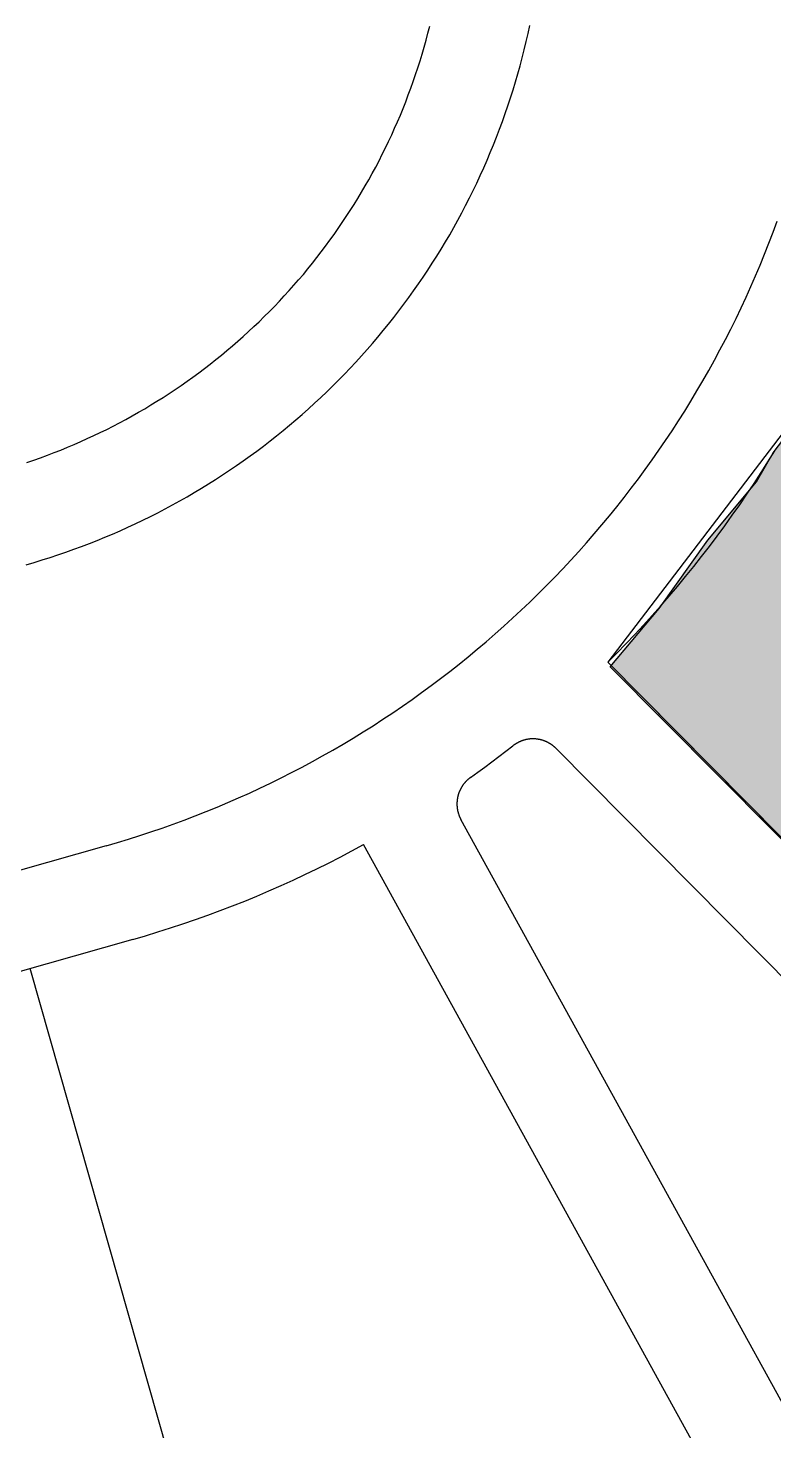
# Model space of a CAD drawing. Header units: metres. Extents: x 680594 to 684853, y 828874 to 830078.
# Drawn here: x 682171.58 to 682194.54, y 829540.97 to 829584.18 of the extents above; entities that cross this region are included whole.
import ezdxf

# ---------------------------------------------------------------- set-up
doc = ezdxf.new("R2010")
doc.units = ezdxf.units.M
doc.layers.add('PLOT_LINES', color=7, linetype='Continuous')
doc.layers.add('SELECTED_PLOTS', color=3, linetype='Continuous')

msp = doc.modelspace()

# ---------------------------------------------------------------- hatches: boundary and pattern name
at = {"layer": 'SELECTED_PLOTS'}
h = msp.add_hatch(color=3, dxfattribs=at)
h.dxf.hatch_style = 1
h.paths.add_polyline_path([(682189.5, 829564.5), (682191, 829566.3), (682192.5, 829568.4), (682194, 829570.2), (682194.509, 829571.091), (682195.2, 829572), (682219.198, 829558.535), (682211.151, 829542.7)])

# ---------------------------------------------------------------- linework, layer by layer
at = {"layer": 'PLOT_LINES'}
for points in [[(682171.519, 829567.649), (682171.766, 829567.721), (682172.011, 829567.795), (682172.256, 829567.873), (682172.5, 829567.953), (682172.743, 829568.036), (682172.985, 829568.122), (682173.226, 829568.21), (682173.466, 829568.302), (682173.704, 829568.396), (682173.942, 829568.493), (682174.179, 829568.593), (682174.414, 829568.696), (682174.648, 829568.801), (682174.881, 829568.909), (682175.113, 829569.02), (682175.343, 829569.134), (682175.572, 829569.25), (682175.799, 829569.369), (682176.026, 829569.49), (682176.25, 829569.614), (682176.474, 829569.741), (682176.695, 829569.871), (682176.916, 829570.002), (682177.134, 829570.137), (682177.352, 829570.274), (682177.567, 829570.413), (682177.781, 829570.556), (682177.993, 829570.7), (682178.204, 829570.847), (682178.412, 829570.997), (682178.619, 829571.148), (682178.825, 829571.303), (682179.028, 829571.459), (682179.23, 829571.618), (682179.429, 829571.78), (682179.627, 829571.943), (682179.823, 829572.109), (682180.017, 829572.278), (682180.209, 829572.448), (682180.399, 829572.621), (682180.587, 829572.796), (682180.773, 829572.973), (682180.956, 829573.152), (682181.138, 829573.334), (682181.318, 829573.517), (682181.495, 829573.703), (682181.67, 829573.891), (682181.843, 829574.08), (682182.014, 829574.272), (682182.183, 829574.466), (682182.349, 829574.661), (682182.513, 829574.859), (682182.674, 829575.058), (682182.834, 829575.26), (682182.991, 829575.463), (682183.145, 829575.668), (682183.297, 829575.875), (682183.447, 829576.083), (682183.595, 829576.294), (682183.739, 829576.506), (682183.882, 829576.719), (682184.022, 829576.935), (682184.159, 829577.152), (682184.294, 829577.37), (682184.426, 829577.59), (682184.556, 829577.812), (682184.683, 829578.035), (682184.807, 829578.259), (682184.929, 829578.485), (682185.048, 829578.713), (682185.165, 829578.942), (682185.278, 829579.172), (682185.39, 829579.403), (682185.498, 829579.636), (682185.604, 829579.87), (682185.707, 829580.105), (682185.807, 829580.342), (682185.904, 829580.579), (682185.999, 829580.818), (682186.091, 829581.057), (682186.18, 829581.298), (682186.266, 829581.54), (682186.35, 829581.783), (682186.43, 829582.027), (682186.508, 829582.271), (682186.583, 829582.517), (682186.655, 829582.763), (682186.724, 829583.011), (682186.79, 829583.259), (682186.854, 829583.508), (682186.914, 829583.757), (682186.971, 829584.007), (682187.026, 829584.258)], [(682171.519, 829567.649), (682171.766, 829567.721), (682172.011, 829567.795), (682172.256, 829567.873), (682172.5, 829567.953), (682172.743, 829568.036), (682172.985, 829568.122), (682173.226, 829568.21), (682173.466, 829568.302), (682173.704, 829568.396), (682173.942, 829568.493), (682174.179, 829568.593), (682174.414, 829568.696), (682174.648, 829568.801), (682174.881, 829568.909), (682175.113, 829569.02), (682175.343, 829569.134), (682175.572, 829569.25), (682175.799, 829569.369), (682176.026, 829569.49), (682176.25, 829569.614), (682176.474, 829569.741), (682176.695, 829569.871), (682176.916, 829570.002), (682177.134, 829570.137), (682177.352, 829570.274), (682177.567, 829570.413), (682177.781, 829570.556), (682177.993, 829570.7), (682178.204, 829570.847), (682178.412, 829570.997), (682178.619, 829571.148), (682178.825, 829571.303), (682179.028, 829571.459), (682179.23, 829571.618), (682179.429, 829571.78), (682179.627, 829571.943), (682179.823, 829572.109), (682180.017, 829572.278), (682180.209, 829572.448), (682180.399, 829572.621), (682180.587, 829572.796), (682180.773, 829572.973), (682180.956, 829573.152), (682181.138, 829573.334), (682181.318, 829573.517), (682181.495, 829573.703), (682181.67, 829573.891), (682181.843, 829574.08), (682182.014, 829574.272), (682182.183, 829574.466), (682182.349, 829574.661), (682182.513, 829574.859), (682182.674, 829575.058), (682182.834, 829575.26), (682182.991, 829575.463), (682183.145, 829575.668), (682183.297, 829575.875), (682183.447, 829576.083), (682183.595, 829576.294), (682183.739, 829576.506), (682183.882, 829576.719), (682184.022, 829576.935), (682184.159, 829577.152), (682184.294, 829577.37), (682184.426, 829577.59), (682184.556, 829577.812), (682184.683, 829578.035), (682184.807, 829578.259), (682184.929, 829578.485), (682185.048, 829578.713), (682185.165, 829578.942), (682185.278, 829579.172), (682185.39, 829579.403), (682185.498, 829579.636), (682185.604, 829579.87), (682185.707, 829580.105), (682185.807, 829580.342), (682185.904, 829580.579), (682185.999, 829580.818), (682186.091, 829581.057), (682186.18, 829581.298), (682186.266, 829581.54), (682186.35, 829581.783), (682186.43, 829582.027), (682186.508, 829582.271), (682186.583, 829582.517), (682186.655, 829582.763), (682186.724, 829583.011), (682186.79, 829583.259), (682186.854, 829583.508), (682186.914, 829583.757), (682186.971, 829584.007), (682187.026, 829584.258)], [(682171.519, 829567.649), (682171.766, 829567.721), (682172.011, 829567.795), (682172.256, 829567.873), (682172.5, 829567.953), (682172.743, 829568.036), (682172.985, 829568.122), (682173.226, 829568.21), (682173.466, 829568.302), (682173.704, 829568.396), (682173.942, 829568.493), (682174.179, 829568.593), (682174.414, 829568.696), (682174.648, 829568.801), (682174.881, 829568.909), (682175.113, 829569.02), (682175.343, 829569.134), (682175.572, 829569.25), (682175.799, 829569.369), (682176.026, 829569.49), (682176.25, 829569.614), (682176.474, 829569.741), (682176.695, 829569.871), (682176.916, 829570.002), (682177.134, 829570.137), (682177.352, 829570.274), (682177.567, 829570.413), (682177.781, 829570.556), (682177.993, 829570.7), (682178.204, 829570.847), (682178.412, 829570.997), (682178.619, 829571.148), (682178.825, 829571.303), (682179.028, 829571.459), (682179.23, 829571.618), (682179.429, 829571.78), (682179.627, 829571.943), (682179.823, 829572.109), (682180.017, 829572.278), (682180.209, 829572.448), (682180.399, 829572.621), (682180.587, 829572.796), (682180.773, 829572.973), (682180.956, 829573.152), (682181.138, 829573.334), (682181.318, 829573.517), (682181.495, 829573.703), (682181.67, 829573.891), (682181.843, 829574.08), (682182.014, 829574.272), (682182.183, 829574.466), (682182.349, 829574.661), (682182.513, 829574.859), (682182.674, 829575.058), (682182.834, 829575.26), (682182.991, 829575.463), (682183.145, 829575.668), (682183.297, 829575.875), (682183.447, 829576.083), (682183.595, 829576.294), (682183.739, 829576.506), (682183.882, 829576.719), (682184.022, 829576.935), (682184.159, 829577.152), (682184.294, 829577.37), (682184.426, 829577.59), (682184.556, 829577.812), (682184.683, 829578.035), (682184.807, 829578.259), (682184.929, 829578.485), (682185.048, 829578.713), (682185.165, 829578.942), (682185.278, 829579.172), (682185.39, 829579.403), (682185.498, 829579.636), (682185.604, 829579.87), (682185.707, 829580.105), (682185.807, 829580.342), (682185.904, 829580.579), (682185.999, 829580.818), (682186.091, 829581.057), (682186.18, 829581.298), (682186.266, 829581.54), (682186.35, 829581.783), (682186.43, 829582.027), (682186.508, 829582.271), (682186.583, 829582.517), (682186.655, 829582.763), (682186.724, 829583.011), (682186.79, 829583.259), (682186.854, 829583.508), (682186.914, 829583.757), (682186.971, 829584.007), (682187.026, 829584.258)], [(682171.519, 829567.649), (682171.766, 829567.721), (682172.011, 829567.795), (682172.256, 829567.873), (682172.5, 829567.953), (682172.743, 829568.036), (682172.985, 829568.122), (682173.226, 829568.21), (682173.466, 829568.302), (682173.704, 829568.396), (682173.942, 829568.493), (682174.179, 829568.593), (682174.414, 829568.696), (682174.648, 829568.801), (682174.881, 829568.909), (682175.113, 829569.02), (682175.343, 829569.134), (682175.572, 829569.25), (682175.799, 829569.369), (682176.026, 829569.49), (682176.25, 829569.614), (682176.474, 829569.741), (682176.695, 829569.871), (682176.916, 829570.002), (682177.134, 829570.137), (682177.352, 829570.274), (682177.567, 829570.413), (682177.781, 829570.556), (682177.993, 829570.7), (682178.204, 829570.847), (682178.412, 829570.997), (682178.619, 829571.148), (682178.825, 829571.303), (682179.028, 829571.459), (682179.23, 829571.618), (682179.429, 829571.78), (682179.627, 829571.943), (682179.823, 829572.109), (682180.017, 829572.278), (682180.209, 829572.448), (682180.399, 829572.621), (682180.587, 829572.796), (682180.773, 829572.973), (682180.956, 829573.152), (682181.138, 829573.334), (682181.318, 829573.517), (682181.495, 829573.703), (682181.67, 829573.891), (682181.843, 829574.08), (682182.014, 829574.272), (682182.183, 829574.466), (682182.349, 829574.661), (682182.513, 829574.859), (682182.674, 829575.058), (682182.834, 829575.26), (682182.991, 829575.463), (682183.145, 829575.668), (682183.297, 829575.875), (682183.447, 829576.083), (682183.595, 829576.294), (682183.739, 829576.506), (682183.882, 829576.719), (682184.022, 829576.935), (682184.159, 829577.152), (682184.294, 829577.37), (682184.426, 829577.59), (682184.556, 829577.812), (682184.683, 829578.035), (682184.807, 829578.259), (682184.929, 829578.485), (682185.048, 829578.713), (682185.165, 829578.942), (682185.278, 829579.172), (682185.39, 829579.403), (682185.498, 829579.636), (682185.604, 829579.87), (682185.707, 829580.105), (682185.807, 829580.342), (682185.904, 829580.579), (682185.999, 829580.818), (682186.091, 829581.057), (682186.18, 829581.298), (682186.266, 829581.54), (682186.35, 829581.783), (682186.43, 829582.027), (682186.508, 829582.271), (682186.583, 829582.517), (682186.655, 829582.763), (682186.724, 829583.011), (682186.79, 829583.259), (682186.854, 829583.508), (682186.914, 829583.757), (682186.971, 829584.007), (682187.026, 829584.258)], [(682171.546, 829570.797), (682171.756, 829570.869), (682171.964, 829570.943), (682172.173, 829571.02), (682172.38, 829571.099), (682172.586, 829571.18), (682172.791, 829571.264), (682172.995, 829571.35), (682173.199, 829571.439), (682173.401, 829571.53), (682173.602, 829571.623), (682173.802, 829571.719), (682174.001, 829571.817), (682174.199, 829571.917), (682174.395, 829572.02), (682174.591, 829572.125), (682174.785, 829572.232), (682174.978, 829572.341), (682175.169, 829572.453), (682175.359, 829572.567), (682175.548, 829572.683), (682175.736, 829572.802), (682175.922, 829572.922), (682176.107, 829573.045), (682176.29, 829573.17), (682176.472, 829573.297), (682176.652, 829573.426), (682176.831, 829573.557), (682177.008, 829573.69), (682177.184, 829573.825), (682177.358, 829573.963), (682177.53, 829574.102), (682177.701, 829574.243), (682177.87, 829574.387), (682178.038, 829574.532), (682178.203, 829574.679), (682178.367, 829574.829), (682178.53, 829574.98), (682178.69, 829575.133), (682178.849, 829575.288), (682179.006, 829575.444), (682179.161, 829575.603), (682179.314, 829575.763), (682179.465, 829575.925), (682179.615, 829576.089), (682179.762, 829576.255), (682179.908, 829576.422), (682180.052, 829576.591), (682180.193, 829576.761), (682180.333, 829576.934), (682180.47, 829577.108), (682180.606, 829577.283), (682180.739, 829577.46), (682180.871, 829577.639), (682181, 829577.819), (682181.127, 829578), (682181.252, 829578.183), (682181.375, 829578.368), (682181.496, 829578.554), (682181.615, 829578.741), (682181.731, 829578.93), (682181.845, 829579.12), (682181.957, 829579.312), (682182.067, 829579.504), (682182.175, 829579.698), (682182.28, 829579.893), (682182.383, 829580.09), (682182.483, 829580.287), (682182.582, 829580.486), (682182.678, 829580.686), (682182.771, 829580.887), (682182.863, 829581.089), (682182.951, 829581.292), (682183.038, 829581.496), (682183.122, 829581.701), (682183.204, 829581.908), (682183.283, 829582.115), (682183.36, 829582.323), (682183.435, 829582.531), (682183.507, 829582.741), (682183.576, 829582.952), (682183.644, 829583.163), (682183.708, 829583.375), (682183.77, 829583.588), (682183.83, 829583.802), (682183.887, 829584.016), (682183.942, 829584.231)], [(682171.546, 829570.797), (682171.756, 829570.869), (682171.964, 829570.943), (682172.173, 829571.02), (682172.38, 829571.099), (682172.586, 829571.18), (682172.791, 829571.264), (682172.995, 829571.35), (682173.199, 829571.439), (682173.401, 829571.53), (682173.602, 829571.623), (682173.802, 829571.719), (682174.001, 829571.817), (682174.199, 829571.917), (682174.395, 829572.02), (682174.591, 829572.125), (682174.785, 829572.232), (682174.978, 829572.341), (682175.169, 829572.453), (682175.359, 829572.567), (682175.548, 829572.683), (682175.736, 829572.802), (682175.922, 829572.922), (682176.107, 829573.045), (682176.29, 829573.17), (682176.472, 829573.297), (682176.652, 829573.426), (682176.831, 829573.557), (682177.008, 829573.69), (682177.184, 829573.825), (682177.358, 829573.963), (682177.53, 829574.102), (682177.701, 829574.243), (682177.87, 829574.387), (682178.038, 829574.532), (682178.203, 829574.679), (682178.367, 829574.829), (682178.53, 829574.98), (682178.69, 829575.133), (682178.849, 829575.288), (682179.006, 829575.444), (682179.161, 829575.603), (682179.314, 829575.763), (682179.465, 829575.925), (682179.615, 829576.089), (682179.762, 829576.255), (682179.908, 829576.422), (682180.052, 829576.591), (682180.193, 829576.761), (682180.333, 829576.934), (682180.47, 829577.108), (682180.606, 829577.283), (682180.739, 829577.46), (682180.871, 829577.639), (682181, 829577.819), (682181.127, 829578), (682181.252, 829578.183), (682181.375, 829578.368), (682181.496, 829578.554), (682181.615, 829578.741), (682181.731, 829578.93), (682181.845, 829579.12), (682181.957, 829579.312), (682182.067, 829579.504), (682182.175, 829579.698), (682182.28, 829579.893), (682182.383, 829580.09), (682182.483, 829580.287), (682182.582, 829580.486), (682182.678, 829580.686), (682182.771, 829580.887), (682182.863, 829581.089), (682182.951, 829581.292), (682183.038, 829581.496), (682183.122, 829581.701), (682183.204, 829581.908), (682183.283, 829582.115), (682183.36, 829582.323), (682183.435, 829582.531), (682183.507, 829582.741), (682183.576, 829582.952), (682183.644, 829583.163), (682183.708, 829583.375), (682183.77, 829583.588), (682183.83, 829583.802), (682183.887, 829584.016), (682183.942, 829584.231)], [(682171.546, 829570.797), (682171.756, 829570.869), (682171.964, 829570.943), (682172.173, 829571.02), (682172.38, 829571.099), (682172.586, 829571.18), (682172.791, 829571.264), (682172.995, 829571.35), (682173.199, 829571.439), (682173.401, 829571.53), (682173.602, 829571.623), (682173.802, 829571.719), (682174.001, 829571.817), (682174.199, 829571.917), (682174.395, 829572.02), (682174.591, 829572.125), (682174.785, 829572.232), (682174.978, 829572.341), (682175.169, 829572.453), (682175.359, 829572.567), (682175.548, 829572.683), (682175.736, 829572.802), (682175.922, 829572.922), (682176.107, 829573.045), (682176.29, 829573.17), (682176.472, 829573.297), (682176.652, 829573.426), (682176.831, 829573.557), (682177.008, 829573.69), (682177.184, 829573.825), (682177.358, 829573.963), (682177.53, 829574.102), (682177.701, 829574.243), (682177.87, 829574.387), (682178.038, 829574.532), (682178.203, 829574.679), (682178.367, 829574.829), (682178.53, 829574.98), (682178.69, 829575.133), (682178.849, 829575.288), (682179.006, 829575.444), (682179.161, 829575.603), (682179.314, 829575.763), (682179.465, 829575.925), (682179.615, 829576.089), (682179.762, 829576.255), (682179.908, 829576.422), (682180.052, 829576.591), (682180.193, 829576.761), (682180.333, 829576.934), (682180.47, 829577.108), (682180.606, 829577.283), (682180.739, 829577.46), (682180.871, 829577.639), (682181, 829577.819), (682181.127, 829578), (682181.252, 829578.183), (682181.375, 829578.368), (682181.496, 829578.554), (682181.615, 829578.741), (682181.731, 829578.93), (682181.845, 829579.12), (682181.957, 829579.312), (682182.067, 829579.504), (682182.175, 829579.698), (682182.28, 829579.893), (682182.383, 829580.09), (682182.483, 829580.287), (682182.582, 829580.486), (682182.678, 829580.686), (682182.771, 829580.887), (682182.863, 829581.089), (682182.951, 829581.292), (682183.038, 829581.496), (682183.122, 829581.701), (682183.204, 829581.908), (682183.283, 829582.115), (682183.36, 829582.323), (682183.435, 829582.531), (682183.507, 829582.741), (682183.576, 829582.952), (682183.644, 829583.163), (682183.708, 829583.375), (682183.77, 829583.588), (682183.83, 829583.802), (682183.887, 829584.016), (682183.942, 829584.231)], [(682171.546, 829570.797), (682171.756, 829570.869), (682171.964, 829570.943), (682172.173, 829571.02), (682172.38, 829571.099), (682172.586, 829571.18), (682172.791, 829571.264), (682172.995, 829571.35), (682173.199, 829571.439), (682173.401, 829571.53), (682173.602, 829571.623), (682173.802, 829571.719), (682174.001, 829571.817), (682174.199, 829571.917), (682174.395, 829572.02), (682174.591, 829572.125), (682174.785, 829572.232), (682174.978, 829572.341), (682175.169, 829572.453), (682175.359, 829572.567), (682175.548, 829572.683), (682175.736, 829572.802), (682175.922, 829572.922), (682176.107, 829573.045), (682176.29, 829573.17), (682176.472, 829573.297), (682176.652, 829573.426), (682176.831, 829573.557), (682177.008, 829573.69), (682177.184, 829573.825), (682177.358, 829573.963), (682177.53, 829574.102), (682177.701, 829574.243), (682177.87, 829574.387), (682178.038, 829574.532), (682178.203, 829574.679), (682178.367, 829574.829), (682178.53, 829574.98), (682178.69, 829575.133), (682178.849, 829575.288), (682179.006, 829575.444), (682179.161, 829575.603), (682179.314, 829575.763), (682179.465, 829575.925), (682179.615, 829576.089), (682179.762, 829576.255), (682179.908, 829576.422), (682180.052, 829576.591), (682180.193, 829576.761), (682180.333, 829576.934), (682180.47, 829577.108), (682180.606, 829577.283), (682180.739, 829577.46), (682180.871, 829577.639), (682181, 829577.819), (682181.127, 829578), (682181.252, 829578.183), (682181.375, 829578.368), (682181.496, 829578.554), (682181.615, 829578.741), (682181.731, 829578.93), (682181.845, 829579.12), (682181.957, 829579.312), (682182.067, 829579.504), (682182.175, 829579.698), (682182.28, 829579.893), (682182.383, 829580.09), (682182.483, 829580.287), (682182.582, 829580.486), (682182.678, 829580.686), (682182.771, 829580.887), (682182.863, 829581.089), (682182.951, 829581.292), (682183.038, 829581.496), (682183.122, 829581.701), (682183.204, 829581.908), (682183.283, 829582.115), (682183.36, 829582.323), (682183.435, 829582.531), (682183.507, 829582.741), (682183.576, 829582.952), (682183.644, 829583.163), (682183.708, 829583.375), (682183.77, 829583.588), (682183.83, 829583.802), (682183.887, 829584.016), (682183.942, 829584.231)], [(682173.98, 829558.992), (682174.328, 829559.093), (682174.674, 829559.198), (682175.019, 829559.307), (682175.363, 829559.42), (682175.705, 829559.537), (682176.046, 829559.658), (682176.385, 829559.783), (682176.723, 829559.912), (682177.06, 829560.045), (682177.395, 829560.182), (682177.728, 829560.323), (682178.06, 829560.467), (682178.39, 829560.616), (682178.718, 829560.768), (682179.044, 829560.924), (682179.369, 829561.084), (682179.691, 829561.248), (682180.012, 829561.416), (682180.331, 829561.587), (682180.647, 829561.762), (682180.962, 829561.94), (682181.275, 829562.123), (682181.585, 829562.308), (682181.893, 829562.498), (682182.199, 829562.691), (682182.503, 829562.888), (682182.804, 829563.088), (682183.103, 829563.291), (682183.4, 829563.499), (682183.694, 829563.709), (682183.986, 829563.923), (682184.275, 829564.141), (682184.561, 829564.361), (682184.845, 829564.585), (682185.127, 829564.813), (682185.406, 829565.044), (682185.682, 829565.277), (682185.955, 829565.515), (682186.225, 829565.755), (682186.493, 829565.998), (682186.758, 829566.245), (682187.02, 829566.494), (682187.279, 829566.747), (682187.535, 829567.003), (682187.788, 829567.261), (682188.038, 829567.523), (682188.284, 829567.787), (682188.528, 829568.055), (682188.769, 829568.325), (682189.006, 829568.598), (682189.241, 829568.873), (682189.472, 829569.152), (682189.7, 829569.433), (682189.924, 829569.716), (682190.145, 829570.003), (682190.363, 829570.292), (682190.577, 829570.583), (682190.788, 829570.877), (682190.996, 829571.173), (682191.2, 829571.472), (682191.401, 829571.773), (682191.598, 829572.076), (682191.791, 829572.382), (682191.981, 829572.69), (682192.168, 829573), (682192.35, 829573.312), (682192.529, 829573.627), (682192.705, 829573.943), (682192.876, 829574.262), (682193.044, 829574.582), (682193.208, 829574.905), (682193.369, 829575.229), (682193.525, 829575.555), (682193.678, 829575.883), (682193.827, 829576.213), (682193.972, 829576.544), (682194.113, 829576.877), (682194.251, 829577.212), (682194.384, 829577.548), (682194.514, 829577.886), (682194.639, 829578.225)], [(682173.98, 829558.992), (682174.328, 829559.093), (682174.674, 829559.198), (682175.019, 829559.307), (682175.363, 829559.42), (682175.705, 829559.537), (682176.046, 829559.658), (682176.385, 829559.783), (682176.723, 829559.912), (682177.06, 829560.045), (682177.395, 829560.182), (682177.728, 829560.323), (682178.06, 829560.467), (682178.39, 829560.616), (682178.718, 829560.768), (682179.044, 829560.924), (682179.369, 829561.084), (682179.691, 829561.248), (682180.012, 829561.416), (682180.331, 829561.587), (682180.647, 829561.762), (682180.962, 829561.94), (682181.275, 829562.123), (682181.585, 829562.308), (682181.893, 829562.498), (682182.199, 829562.691), (682182.503, 829562.888), (682182.804, 829563.088), (682183.103, 829563.291), (682183.4, 829563.499), (682183.694, 829563.709), (682183.986, 829563.923), (682184.275, 829564.141), (682184.561, 829564.361), (682184.845, 829564.585), (682185.127, 829564.813), (682185.406, 829565.044), (682185.682, 829565.277), (682185.955, 829565.515), (682186.225, 829565.755), (682186.493, 829565.998), (682186.758, 829566.245), (682187.02, 829566.494), (682187.279, 829566.747), (682187.535, 829567.003), (682187.788, 829567.261), (682188.038, 829567.523), (682188.284, 829567.787), (682188.528, 829568.055), (682188.769, 829568.325), (682189.006, 829568.598), (682189.241, 829568.873), (682189.472, 829569.152), (682189.7, 829569.433), (682189.924, 829569.716), (682190.145, 829570.003), (682190.363, 829570.292), (682190.577, 829570.583), (682190.788, 829570.877), (682190.996, 829571.173), (682191.2, 829571.472), (682191.401, 829571.773), (682191.598, 829572.076), (682191.791, 829572.382), (682191.981, 829572.69), (682192.168, 829573), (682192.35, 829573.312), (682192.529, 829573.627), (682192.705, 829573.943), (682192.876, 829574.262), (682193.044, 829574.582), (682193.208, 829574.905), (682193.369, 829575.229), (682193.525, 829575.555), (682193.678, 829575.883), (682193.827, 829576.213), (682193.972, 829576.544), (682194.113, 829576.877), (682194.251, 829577.212), (682194.384, 829577.548), (682194.514, 829577.886), (682194.639, 829578.225)], [(682173.98, 829558.992), (682174.328, 829559.093), (682174.674, 829559.198), (682175.019, 829559.307), (682175.363, 829559.42), (682175.705, 829559.537), (682176.046, 829559.658), (682176.385, 829559.783), (682176.723, 829559.912), (682177.06, 829560.045), (682177.395, 829560.182), (682177.728, 829560.323), (682178.06, 829560.467), (682178.39, 829560.616), (682178.718, 829560.768), (682179.044, 829560.924), (682179.369, 829561.084), (682179.691, 829561.248), (682180.012, 829561.416), (682180.331, 829561.587), (682180.647, 829561.762), (682180.962, 829561.94), (682181.275, 829562.123), (682181.585, 829562.308), (682181.893, 829562.498), (682182.199, 829562.691), (682182.503, 829562.888), (682182.804, 829563.088), (682183.103, 829563.291), (682183.4, 829563.499), (682183.694, 829563.709), (682183.986, 829563.923), (682184.275, 829564.141), (682184.561, 829564.361), (682184.845, 829564.585), (682185.127, 829564.813), (682185.406, 829565.044), (682185.682, 829565.277), (682185.955, 829565.515), (682186.225, 829565.755), (682186.493, 829565.998), (682186.758, 829566.245), (682187.02, 829566.494), (682187.279, 829566.747), (682187.535, 829567.003), (682187.788, 829567.261), (682188.038, 829567.523), (682188.284, 829567.787), (682188.528, 829568.055), (682188.769, 829568.325), (682189.006, 829568.598), (682189.241, 829568.873), (682189.472, 829569.152), (682189.7, 829569.433), (682189.924, 829569.716), (682190.145, 829570.003), (682190.363, 829570.292), (682190.577, 829570.583), (682190.788, 829570.877), (682190.996, 829571.173), (682191.2, 829571.472), (682191.401, 829571.773), (682191.598, 829572.076), (682191.791, 829572.382), (682191.981, 829572.69), (682192.168, 829573), (682192.35, 829573.312), (682192.529, 829573.627), (682192.705, 829573.943), (682192.876, 829574.262), (682193.044, 829574.582), (682193.208, 829574.905), (682193.369, 829575.229), (682193.525, 829575.555), (682193.678, 829575.883), (682193.827, 829576.213), (682193.972, 829576.544), (682194.113, 829576.877), (682194.251, 829577.212), (682194.384, 829577.548), (682194.514, 829577.886), (682194.639, 829578.225)], [(682173.98, 829558.992), (682174.328, 829559.093), (682174.674, 829559.198), (682175.019, 829559.307), (682175.363, 829559.42), (682175.705, 829559.537), (682176.046, 829559.658), (682176.385, 829559.783), (682176.723, 829559.912), (682177.06, 829560.045), (682177.395, 829560.182), (682177.728, 829560.323), (682178.06, 829560.467), (682178.39, 829560.616), (682178.718, 829560.768), (682179.044, 829560.924), (682179.369, 829561.084), (682179.691, 829561.248), (682180.012, 829561.416), (682180.331, 829561.587), (682180.647, 829561.762), (682180.962, 829561.94), (682181.275, 829562.123), (682181.585, 829562.308), (682181.893, 829562.498), (682182.199, 829562.691), (682182.503, 829562.888), (682182.804, 829563.088), (682183.103, 829563.291), (682183.4, 829563.499), (682183.694, 829563.709), (682183.986, 829563.923), (682184.275, 829564.141), (682184.561, 829564.361), (682184.845, 829564.585), (682185.127, 829564.813), (682185.406, 829565.044), (682185.682, 829565.277), (682185.955, 829565.515), (682186.225, 829565.755), (682186.493, 829565.998), (682186.758, 829566.245), (682187.02, 829566.494), (682187.279, 829566.747), (682187.535, 829567.003), (682187.788, 829567.261), (682188.038, 829567.523), (682188.284, 829567.787), (682188.528, 829568.055), (682188.769, 829568.325), (682189.006, 829568.598), (682189.241, 829568.873), (682189.472, 829569.152), (682189.7, 829569.433), (682189.924, 829569.716), (682190.145, 829570.003), (682190.363, 829570.292), (682190.577, 829570.583), (682190.788, 829570.877), (682190.996, 829571.173), (682191.2, 829571.472), (682191.401, 829571.773), (682191.598, 829572.076), (682191.791, 829572.382), (682191.981, 829572.69), (682192.168, 829573), (682192.35, 829573.312), (682192.529, 829573.627), (682192.705, 829573.943), (682192.876, 829574.262), (682193.044, 829574.582), (682193.208, 829574.905), (682193.369, 829575.229), (682193.525, 829575.555), (682193.678, 829575.883), (682193.827, 829576.213), (682193.972, 829576.544), (682194.113, 829576.877), (682194.251, 829577.212), (682194.384, 829577.548), (682194.514, 829577.886), (682194.639, 829578.225)], [(682222.118, 829556.878), (682195.116, 829572.107), (682189.421, 829564.647), (682211.23, 829542.616), (682222.118, 829556.878)], [(682189.421, 829564.647), (682189.701, 829564.927), (682189.978, 829565.21), (682190.251, 829565.497), (682190.521, 829565.787), (682190.787, 829566.08), (682191.05, 829566.376), (682191.309, 829566.675), (682191.565, 829566.977), (682191.818, 829567.281), (682192.067, 829567.589), (682192.312, 829567.9), (682192.554, 829568.214), (682192.792, 829568.53), (682193.026, 829568.849), (682193.256, 829569.171), (682193.483, 829569.495), (682193.706, 829569.823), (682193.925, 829570.152), (682194.141, 829570.484), (682194.352, 829570.819), (682194.56, 829571.156)], [(682189.421, 829564.647), (682189.701, 829564.927), (682189.978, 829565.21), (682190.251, 829565.497), (682190.521, 829565.787), (682190.787, 829566.08), (682191.05, 829566.376), (682191.309, 829566.675), (682191.565, 829566.977), (682191.818, 829567.281), (682192.067, 829567.589), (682192.312, 829567.9), (682192.554, 829568.214), (682192.792, 829568.53), (682193.026, 829568.849), (682193.256, 829569.171), (682193.483, 829569.495), (682193.706, 829569.823), (682193.925, 829570.152), (682194.141, 829570.484), (682194.352, 829570.819), (682194.56, 829571.156)], [(682189.421, 829564.647), (682189.701, 829564.927), (682189.978, 829565.21), (682190.251, 829565.497), (682190.521, 829565.787), (682190.787, 829566.08), (682191.05, 829566.376), (682191.309, 829566.675), (682191.565, 829566.977), (682191.818, 829567.281), (682192.067, 829567.589), (682192.312, 829567.9), (682192.554, 829568.214), (682192.792, 829568.53), (682193.026, 829568.849), (682193.256, 829569.171), (682193.483, 829569.495), (682193.706, 829569.823), (682193.925, 829570.152), (682194.141, 829570.484), (682194.352, 829570.819), (682194.56, 829571.156)], [(682189.421, 829564.647), (682189.701, 829564.927), (682189.978, 829565.21), (682190.251, 829565.497), (682190.521, 829565.787), (682190.787, 829566.08), (682191.05, 829566.376), (682191.309, 829566.675), (682191.565, 829566.977), (682191.818, 829567.281), (682192.067, 829567.589), (682192.312, 829567.9), (682192.554, 829568.214), (682192.792, 829568.53), (682193.026, 829568.849), (682193.256, 829569.171), (682193.483, 829569.495), (682193.706, 829569.823), (682193.925, 829570.152), (682194.141, 829570.484), (682194.352, 829570.819), (682194.56, 829571.156)], [(682233.039, 829520.584), (682189.421, 829564.647)], [(682233.039, 829520.584), (682189.421, 829564.647)], [(682233.039, 829520.584), (682189.421, 829564.647)], [(682233.039, 829520.584), (682189.421, 829564.647)], [(682185.2, 829561.098), (682185.421, 829561.256), (682185.64, 829561.415), (682185.858, 829561.577), (682186.074, 829561.74), (682186.289, 829561.905), (682186.503, 829562.072)], [(682185.2, 829561.098), (682185.421, 829561.256), (682185.64, 829561.415), (682185.858, 829561.577), (682186.074, 829561.74), (682186.289, 829561.905), (682186.503, 829562.072)], [(682185.2, 829561.098), (682185.421, 829561.256), (682185.64, 829561.415), (682185.858, 829561.577), (682186.074, 829561.74), (682186.289, 829561.905), (682186.503, 829562.072)], [(682185.2, 829561.098), (682185.421, 829561.256), (682185.64, 829561.415), (682185.858, 829561.577), (682186.074, 829561.74), (682186.289, 829561.905), (682186.503, 829562.072)], [(682187.832, 829561.989), (682187.823, 829561.997), (682187.815, 829562.005), (682187.807, 829562.013), (682187.798, 829562.021), (682187.789, 829562.029), (682187.781, 829562.037), (682187.772, 829562.044), (682187.763, 829562.052), (682187.754, 829562.059), (682187.745, 829562.066), (682187.736, 829562.074), (682187.727, 829562.081), (682187.717, 829562.088), (682187.708, 829562.095), (682187.698, 829562.101), (682187.689, 829562.108), (682187.679, 829562.115), (682187.67, 829562.121), (682187.66, 829562.127), (682187.65, 829562.134), (682187.64, 829562.14), (682187.63, 829562.146), (682187.62, 829562.152), (682187.61, 829562.157), (682187.6, 829562.163), (682187.589, 829562.169), (682187.579, 829562.174), (682187.569, 829562.179), (682187.558, 829562.184), (682187.548, 829562.189), (682187.537, 829562.194), (682187.527, 829562.199), (682187.516, 829562.204), (682187.505, 829562.208), (682187.494, 829562.213), (682187.484, 829562.217), (682187.473, 829562.221), (682187.462, 829562.225), (682187.451, 829562.229), (682187.44, 829562.233), (682187.429, 829562.237), (682187.418, 829562.24), (682187.406, 829562.243), (682187.395, 829562.247), (682187.384, 829562.25), (682187.373, 829562.253), (682187.361, 829562.256), (682187.35, 829562.258), (682187.339, 829562.261), (682187.327, 829562.264), (682187.316, 829562.266), (682187.305, 829562.268), (682187.293, 829562.27), (682187.282, 829562.272), (682187.27, 829562.274), (682187.259, 829562.276), (682187.247, 829562.277), (682187.235, 829562.279), (682187.224, 829562.28), (682187.212, 829562.281), (682187.201, 829562.282), (682187.189, 829562.283), (682187.177, 829562.283), (682187.166, 829562.284), (682187.154, 829562.285), (682187.142, 829562.285), (682187.131, 829562.285), (682187.119, 829562.285), (682187.108, 829562.285), (682187.096, 829562.285), (682187.084, 829562.284), (682187.073, 829562.284), (682187.061, 829562.283), (682187.049, 829562.283), (682187.038, 829562.282), (682187.026, 829562.281), (682187.015, 829562.279), (682187.003, 829562.278), (682186.991, 829562.277), (682186.98, 829562.275), (682186.968, 829562.273), (682186.957, 829562.272), (682186.945, 829562.27), (682186.934, 829562.267), (682186.922, 829562.265), (682186.911, 829562.263), (682186.9, 829562.26), (682186.888, 829562.258), (682186.877, 829562.255), (682186.866, 829562.252), (682186.854, 829562.249), (682186.843, 829562.246), (682186.832, 829562.242), (682186.821, 829562.239), (682186.81, 829562.235), (682186.799, 829562.232), (682186.788, 829562.228), (682186.777, 829562.224), (682186.766, 829562.22), (682186.755, 829562.216), (682186.744, 829562.211), (682186.733, 829562.207), (682186.723, 829562.202), (682186.712, 829562.198), (682186.702, 829562.193), (682186.691, 829562.188), (682186.68, 829562.183), (682186.67, 829562.178), (682186.66, 829562.172), (682186.649, 829562.167), (682186.639, 829562.161), (682186.629, 829562.156), (682186.619, 829562.15), (682186.609, 829562.144), (682186.599, 829562.138), (682186.589, 829562.132), (682186.579, 829562.126), (682186.569, 829562.119), (682186.56, 829562.113), (682186.55, 829562.106), (682186.541, 829562.099), (682186.531, 829562.093), (682186.522, 829562.086), (682186.512, 829562.079), (682186.503, 829562.072)], [(682187.832, 829561.989), (682187.823, 829561.997), (682187.815, 829562.005), (682187.807, 829562.013), (682187.798, 829562.021), (682187.789, 829562.029), (682187.781, 829562.037), (682187.772, 829562.044), (682187.763, 829562.052), (682187.754, 829562.059), (682187.745, 829562.066), (682187.736, 829562.074), (682187.727, 829562.081), (682187.717, 829562.088), (682187.708, 829562.095), (682187.698, 829562.101), (682187.689, 829562.108), (682187.679, 829562.115), (682187.67, 829562.121), (682187.66, 829562.127), (682187.65, 829562.134), (682187.64, 829562.14), (682187.63, 829562.146), (682187.62, 829562.152), (682187.61, 829562.157), (682187.6, 829562.163), (682187.589, 829562.169), (682187.579, 829562.174), (682187.569, 829562.179), (682187.558, 829562.184), (682187.548, 829562.189), (682187.537, 829562.194), (682187.527, 829562.199), (682187.516, 829562.204), (682187.505, 829562.208), (682187.494, 829562.213), (682187.484, 829562.217), (682187.473, 829562.221), (682187.462, 829562.225), (682187.451, 829562.229), (682187.44, 829562.233), (682187.429, 829562.237), (682187.418, 829562.24), (682187.406, 829562.243), (682187.395, 829562.247), (682187.384, 829562.25), (682187.373, 829562.253), (682187.361, 829562.256), (682187.35, 829562.258), (682187.339, 829562.261), (682187.327, 829562.264), (682187.316, 829562.266), (682187.305, 829562.268), (682187.293, 829562.27), (682187.282, 829562.272), (682187.27, 829562.274), (682187.259, 829562.276), (682187.247, 829562.277), (682187.235, 829562.279), (682187.224, 829562.28), (682187.212, 829562.281), (682187.201, 829562.282), (682187.189, 829562.283), (682187.177, 829562.283), (682187.166, 829562.284), (682187.154, 829562.285), (682187.142, 829562.285), (682187.131, 829562.285), (682187.119, 829562.285), (682187.108, 829562.285), (682187.096, 829562.285), (682187.084, 829562.284), (682187.073, 829562.284), (682187.061, 829562.283), (682187.049, 829562.283), (682187.038, 829562.282), (682187.026, 829562.281), (682187.015, 829562.279), (682187.003, 829562.278), (682186.991, 829562.277), (682186.98, 829562.275), (682186.968, 829562.273), (682186.957, 829562.272), (682186.945, 829562.27), (682186.934, 829562.267), (682186.922, 829562.265), (682186.911, 829562.263), (682186.9, 829562.26), (682186.888, 829562.258), (682186.877, 829562.255), (682186.866, 829562.252), (682186.854, 829562.249), (682186.843, 829562.246), (682186.832, 829562.242), (682186.821, 829562.239), (682186.81, 829562.235), (682186.799, 829562.232), (682186.788, 829562.228), (682186.777, 829562.224), (682186.766, 829562.22), (682186.755, 829562.216), (682186.744, 829562.211), (682186.733, 829562.207), (682186.723, 829562.202), (682186.712, 829562.198), (682186.702, 829562.193), (682186.691, 829562.188), (682186.68, 829562.183), (682186.67, 829562.178), (682186.66, 829562.172), (682186.649, 829562.167), (682186.639, 829562.161), (682186.629, 829562.156), (682186.619, 829562.15), (682186.609, 829562.144), (682186.599, 829562.138), (682186.589, 829562.132), (682186.579, 829562.126), (682186.569, 829562.119), (682186.56, 829562.113), (682186.55, 829562.106), (682186.541, 829562.099), (682186.531, 829562.093), (682186.522, 829562.086), (682186.512, 829562.079), (682186.503, 829562.072)], [(682187.832, 829561.989), (682187.823, 829561.997), (682187.815, 829562.005), (682187.807, 829562.013), (682187.798, 829562.021), (682187.789, 829562.029), (682187.781, 829562.037), (682187.772, 829562.044), (682187.763, 829562.052), (682187.754, 829562.059), (682187.745, 829562.066), (682187.736, 829562.074), (682187.727, 829562.081), (682187.717, 829562.088), (682187.708, 829562.095), (682187.698, 829562.101), (682187.689, 829562.108), (682187.679, 829562.115), (682187.67, 829562.121), (682187.66, 829562.127), (682187.65, 829562.134), (682187.64, 829562.14), (682187.63, 829562.146), (682187.62, 829562.152), (682187.61, 829562.157), (682187.6, 829562.163), (682187.589, 829562.169), (682187.579, 829562.174), (682187.569, 829562.179), (682187.558, 829562.184), (682187.548, 829562.189), (682187.537, 829562.194), (682187.527, 829562.199), (682187.516, 829562.204), (682187.505, 829562.208), (682187.494, 829562.213), (682187.484, 829562.217), (682187.473, 829562.221), (682187.462, 829562.225), (682187.451, 829562.229), (682187.44, 829562.233), (682187.429, 829562.237), (682187.418, 829562.24), (682187.406, 829562.243), (682187.395, 829562.247), (682187.384, 829562.25), (682187.373, 829562.253), (682187.361, 829562.256), (682187.35, 829562.258), (682187.339, 829562.261), (682187.327, 829562.264), (682187.316, 829562.266), (682187.305, 829562.268), (682187.293, 829562.27), (682187.282, 829562.272), (682187.27, 829562.274), (682187.259, 829562.276), (682187.247, 829562.277), (682187.235, 829562.279), (682187.224, 829562.28), (682187.212, 829562.281), (682187.201, 829562.282), (682187.189, 829562.283), (682187.177, 829562.283), (682187.166, 829562.284), (682187.154, 829562.285), (682187.142, 829562.285), (682187.131, 829562.285), (682187.119, 829562.285), (682187.108, 829562.285), (682187.096, 829562.285), (682187.084, 829562.284), (682187.073, 829562.284), (682187.061, 829562.283), (682187.049, 829562.283), (682187.038, 829562.282), (682187.026, 829562.281), (682187.015, 829562.279), (682187.003, 829562.278), (682186.991, 829562.277), (682186.98, 829562.275), (682186.968, 829562.273), (682186.957, 829562.272), (682186.945, 829562.27), (682186.934, 829562.267), (682186.922, 829562.265), (682186.911, 829562.263), (682186.9, 829562.26), (682186.888, 829562.258), (682186.877, 829562.255), (682186.866, 829562.252), (682186.854, 829562.249), (682186.843, 829562.246), (682186.832, 829562.242), (682186.821, 829562.239), (682186.81, 829562.235), (682186.799, 829562.232), (682186.788, 829562.228), (682186.777, 829562.224), (682186.766, 829562.22), (682186.755, 829562.216), (682186.744, 829562.211), (682186.733, 829562.207), (682186.723, 829562.202), (682186.712, 829562.198), (682186.702, 829562.193), (682186.691, 829562.188), (682186.68, 829562.183), (682186.67, 829562.178), (682186.66, 829562.172), (682186.649, 829562.167), (682186.639, 829562.161), (682186.629, 829562.156), (682186.619, 829562.15), (682186.609, 829562.144), (682186.599, 829562.138), (682186.589, 829562.132), (682186.579, 829562.126), (682186.569, 829562.119), (682186.56, 829562.113), (682186.55, 829562.106), (682186.541, 829562.099), (682186.531, 829562.093), (682186.522, 829562.086), (682186.512, 829562.079), (682186.503, 829562.072)], [(682187.832, 829561.989), (682187.823, 829561.997), (682187.815, 829562.005), (682187.807, 829562.013), (682187.798, 829562.021), (682187.789, 829562.029), (682187.781, 829562.037), (682187.772, 829562.044), (682187.763, 829562.052), (682187.754, 829562.059), (682187.745, 829562.066), (682187.736, 829562.074), (682187.727, 829562.081), (682187.717, 829562.088), (682187.708, 829562.095), (682187.698, 829562.101), (682187.689, 829562.108), (682187.679, 829562.115), (682187.67, 829562.121), (682187.66, 829562.127), (682187.65, 829562.134), (682187.64, 829562.14), (682187.63, 829562.146), (682187.62, 829562.152), (682187.61, 829562.157), (682187.6, 829562.163), (682187.589, 829562.169), (682187.579, 829562.174), (682187.569, 829562.179), (682187.558, 829562.184), (682187.548, 829562.189), (682187.537, 829562.194), (682187.527, 829562.199), (682187.516, 829562.204), (682187.505, 829562.208), (682187.494, 829562.213), (682187.484, 829562.217), (682187.473, 829562.221), (682187.462, 829562.225), (682187.451, 829562.229), (682187.44, 829562.233), (682187.429, 829562.237), (682187.418, 829562.24), (682187.406, 829562.243), (682187.395, 829562.247), (682187.384, 829562.25), (682187.373, 829562.253), (682187.361, 829562.256), (682187.35, 829562.258), (682187.339, 829562.261), (682187.327, 829562.264), (682187.316, 829562.266), (682187.305, 829562.268), (682187.293, 829562.27), (682187.282, 829562.272), (682187.27, 829562.274), (682187.259, 829562.276), (682187.247, 829562.277), (682187.235, 829562.279), (682187.224, 829562.28), (682187.212, 829562.281), (682187.201, 829562.282), (682187.189, 829562.283), (682187.177, 829562.283), (682187.166, 829562.284), (682187.154, 829562.285), (682187.142, 829562.285), (682187.131, 829562.285), (682187.119, 829562.285), (682187.108, 829562.285), (682187.096, 829562.285), (682187.084, 829562.284), (682187.073, 829562.284), (682187.061, 829562.283), (682187.049, 829562.283), (682187.038, 829562.282), (682187.026, 829562.281), (682187.015, 829562.279), (682187.003, 829562.278), (682186.991, 829562.277), (682186.98, 829562.275), (682186.968, 829562.273), (682186.957, 829562.272), (682186.945, 829562.27), (682186.934, 829562.267), (682186.922, 829562.265), (682186.911, 829562.263), (682186.9, 829562.26), (682186.888, 829562.258), (682186.877, 829562.255), (682186.866, 829562.252), (682186.854, 829562.249), (682186.843, 829562.246), (682186.832, 829562.242), (682186.821, 829562.239), (682186.81, 829562.235), (682186.799, 829562.232), (682186.788, 829562.228), (682186.777, 829562.224), (682186.766, 829562.22), (682186.755, 829562.216), (682186.744, 829562.211), (682186.733, 829562.207), (682186.723, 829562.202), (682186.712, 829562.198), (682186.702, 829562.193), (682186.691, 829562.188), (682186.68, 829562.183), (682186.67, 829562.178), (682186.66, 829562.172), (682186.649, 829562.167), (682186.639, 829562.161), (682186.629, 829562.156), (682186.619, 829562.15), (682186.609, 829562.144), (682186.599, 829562.138), (682186.589, 829562.132), (682186.579, 829562.126), (682186.569, 829562.119), (682186.56, 829562.113), (682186.55, 829562.106), (682186.541, 829562.099), (682186.531, 829562.093), (682186.522, 829562.086), (682186.512, 829562.079), (682186.503, 829562.072)], [(682228.66, 829520.744), (682187.832, 829561.989)], [(682228.66, 829520.744), (682187.832, 829561.989)], [(682228.66, 829520.744), (682187.832, 829561.989)], [(682228.66, 829520.744), (682187.832, 829561.989)], [(682185.2, 829561.098), (682185.191, 829561.091), (682185.181, 829561.084), (682185.172, 829561.077), (682185.163, 829561.07), (682185.154, 829561.062), (682185.145, 829561.055), (682185.136, 829561.048), (682185.127, 829561.04), (682185.118, 829561.032), (682185.109, 829561.025), (682185.101, 829561.017), (682185.092, 829561.009), (682185.084, 829561.001), (682185.076, 829560.993), (682185.067, 829560.984), (682185.059, 829560.976), (682185.051, 829560.968), (682185.043, 829560.959), (682185.035, 829560.951), (682185.028, 829560.942), (682185.02, 829560.933), (682185.013, 829560.924), (682185.005, 829560.915), (682184.998, 829560.906), (682184.991, 829560.897), (682184.983, 829560.888), (682184.976, 829560.878), (682184.97, 829560.869), (682184.963, 829560.859), (682184.956, 829560.85), (682184.95, 829560.84), (682184.943, 829560.831), (682184.937, 829560.821), (682184.931, 829560.811), (682184.924, 829560.801), (682184.919, 829560.791), (682184.913, 829560.781), (682184.907, 829560.771), (682184.901, 829560.761), (682184.896, 829560.75), (682184.89, 829560.74), (682184.885, 829560.73), (682184.88, 829560.719), (682184.875, 829560.709), (682184.87, 829560.698), (682184.865, 829560.687), (682184.861, 829560.677), (682184.856, 829560.666), (682184.852, 829560.655), (682184.847, 829560.644), (682184.843, 829560.634), (682184.839, 829560.623), (682184.835, 829560.612), (682184.832, 829560.601), (682184.828, 829560.59), (682184.824, 829560.578), (682184.821, 829560.567), (682184.818, 829560.556), (682184.815, 829560.545), (682184.812, 829560.534), (682184.809, 829560.522), (682184.806, 829560.511), (682184.803, 829560.5), (682184.801, 829560.488), (682184.799, 829560.477), (682184.796, 829560.465), (682184.794, 829560.454), (682184.792, 829560.442), (682184.791, 829560.431), (682184.789, 829560.419), (682184.787, 829560.408), (682184.786, 829560.396), (682184.785, 829560.385), (682184.784, 829560.373), (682184.783, 829560.362), (682184.782, 829560.35), (682184.781, 829560.338), (682184.781, 829560.327), (682184.78, 829560.315), (682184.78, 829560.303), (682184.78, 829560.292), (682184.78, 829560.28), (682184.78, 829560.268), (682184.78, 829560.257), (682184.78, 829560.245), (682184.781, 829560.233), (682184.781, 829560.222), (682184.782, 829560.21), (682184.783, 829560.199), (682184.784, 829560.187), (682184.785, 829560.175), (682184.787, 829560.164), (682184.788, 829560.152), (682184.79, 829560.141), (682184.791, 829560.129), (682184.793, 829560.118), (682184.795, 829560.106), (682184.797, 829560.095), (682184.8, 829560.083), (682184.802, 829560.072), (682184.805, 829560.061), (682184.807, 829560.049), (682184.81, 829560.038), (682184.813, 829560.027), (682184.816, 829560.015), (682184.819, 829560.004), (682184.822, 829559.993), (682184.826, 829559.982), (682184.829, 829559.971), (682184.833, 829559.96), (682184.837, 829559.949), (682184.841, 829559.938), (682184.845, 829559.927), (682184.849, 829559.916), (682184.853, 829559.905), (682184.858, 829559.894), (682184.863, 829559.884), (682184.867, 829559.873), (682184.872, 829559.862), (682184.877, 829559.852), (682184.882, 829559.841), (682184.887, 829559.831), (682184.893, 829559.821), (682184.898, 829559.81), (682184.904, 829559.8)], [(682185.2, 829561.098), (682185.191, 829561.091), (682185.181, 829561.084), (682185.172, 829561.077), (682185.163, 829561.07), (682185.154, 829561.062), (682185.145, 829561.055), (682185.136, 829561.048), (682185.127, 829561.04), (682185.118, 829561.032), (682185.109, 829561.025), (682185.101, 829561.017), (682185.092, 829561.009), (682185.084, 829561.001), (682185.076, 829560.993), (682185.067, 829560.984), (682185.059, 829560.976), (682185.051, 829560.968), (682185.043, 829560.959), (682185.035, 829560.951), (682185.028, 829560.942), (682185.02, 829560.933), (682185.013, 829560.924), (682185.005, 829560.915), (682184.998, 829560.906), (682184.991, 829560.897), (682184.983, 829560.888), (682184.976, 829560.878), (682184.97, 829560.869), (682184.963, 829560.859), (682184.956, 829560.85), (682184.95, 829560.84), (682184.943, 829560.831), (682184.937, 829560.821), (682184.931, 829560.811), (682184.924, 829560.801), (682184.919, 829560.791), (682184.913, 829560.781), (682184.907, 829560.771), (682184.901, 829560.761), (682184.896, 829560.75), (682184.89, 829560.74), (682184.885, 829560.73), (682184.88, 829560.719), (682184.875, 829560.709), (682184.87, 829560.698), (682184.865, 829560.687), (682184.861, 829560.677), (682184.856, 829560.666), (682184.852, 829560.655), (682184.847, 829560.644), (682184.843, 829560.634), (682184.839, 829560.623), (682184.835, 829560.612), (682184.832, 829560.601), (682184.828, 829560.59), (682184.824, 829560.578), (682184.821, 829560.567), (682184.818, 829560.556), (682184.815, 829560.545), (682184.812, 829560.534), (682184.809, 829560.522), (682184.806, 829560.511), (682184.803, 829560.5), (682184.801, 829560.488), (682184.799, 829560.477), (682184.796, 829560.465), (682184.794, 829560.454), (682184.792, 829560.442), (682184.791, 829560.431), (682184.789, 829560.419), (682184.787, 829560.408), (682184.786, 829560.396), (682184.785, 829560.385), (682184.784, 829560.373), (682184.783, 829560.362), (682184.782, 829560.35), (682184.781, 829560.338), (682184.781, 829560.327), (682184.78, 829560.315), (682184.78, 829560.303), (682184.78, 829560.292), (682184.78, 829560.28), (682184.78, 829560.268), (682184.78, 829560.257), (682184.78, 829560.245), (682184.781, 829560.233), (682184.781, 829560.222), (682184.782, 829560.21), (682184.783, 829560.199), (682184.784, 829560.187), (682184.785, 829560.175), (682184.787, 829560.164), (682184.788, 829560.152), (682184.79, 829560.141), (682184.791, 829560.129), (682184.793, 829560.118), (682184.795, 829560.106), (682184.797, 829560.095), (682184.8, 829560.083), (682184.802, 829560.072), (682184.805, 829560.061), (682184.807, 829560.049), (682184.81, 829560.038), (682184.813, 829560.027), (682184.816, 829560.015), (682184.819, 829560.004), (682184.822, 829559.993), (682184.826, 829559.982), (682184.829, 829559.971), (682184.833, 829559.96), (682184.837, 829559.949), (682184.841, 829559.938), (682184.845, 829559.927), (682184.849, 829559.916), (682184.853, 829559.905), (682184.858, 829559.894), (682184.863, 829559.884), (682184.867, 829559.873), (682184.872, 829559.862), (682184.877, 829559.852), (682184.882, 829559.841), (682184.887, 829559.831), (682184.893, 829559.821), (682184.898, 829559.81), (682184.904, 829559.8)], [(682185.2, 829561.098), (682185.191, 829561.091), (682185.181, 829561.084), (682185.172, 829561.077), (682185.163, 829561.07), (682185.154, 829561.062), (682185.145, 829561.055), (682185.136, 829561.048), (682185.127, 829561.04), (682185.118, 829561.032), (682185.109, 829561.025), (682185.101, 829561.017), (682185.092, 829561.009), (682185.084, 829561.001), (682185.076, 829560.993), (682185.067, 829560.984), (682185.059, 829560.976), (682185.051, 829560.968), (682185.043, 829560.959), (682185.035, 829560.951), (682185.028, 829560.942), (682185.02, 829560.933), (682185.013, 829560.924), (682185.005, 829560.915), (682184.998, 829560.906), (682184.991, 829560.897), (682184.983, 829560.888), (682184.976, 829560.878), (682184.97, 829560.869), (682184.963, 829560.859), (682184.956, 829560.85), (682184.95, 829560.84), (682184.943, 829560.831), (682184.937, 829560.821), (682184.931, 829560.811), (682184.924, 829560.801), (682184.919, 829560.791), (682184.913, 829560.781), (682184.907, 829560.771), (682184.901, 829560.761), (682184.896, 829560.75), (682184.89, 829560.74), (682184.885, 829560.73), (682184.88, 829560.719), (682184.875, 829560.709), (682184.87, 829560.698), (682184.865, 829560.687), (682184.861, 829560.677), (682184.856, 829560.666), (682184.852, 829560.655), (682184.847, 829560.644), (682184.843, 829560.634), (682184.839, 829560.623), (682184.835, 829560.612), (682184.832, 829560.601), (682184.828, 829560.59), (682184.824, 829560.578), (682184.821, 829560.567), (682184.818, 829560.556), (682184.815, 829560.545), (682184.812, 829560.534), (682184.809, 829560.522), (682184.806, 829560.511), (682184.803, 829560.5), (682184.801, 829560.488), (682184.799, 829560.477), (682184.796, 829560.465), (682184.794, 829560.454), (682184.792, 829560.442), (682184.791, 829560.431), (682184.789, 829560.419), (682184.787, 829560.408), (682184.786, 829560.396), (682184.785, 829560.385), (682184.784, 829560.373), (682184.783, 829560.362), (682184.782, 829560.35), (682184.781, 829560.338), (682184.781, 829560.327), (682184.78, 829560.315), (682184.78, 829560.303), (682184.78, 829560.292), (682184.78, 829560.28), (682184.78, 829560.268), (682184.78, 829560.257), (682184.78, 829560.245), (682184.781, 829560.233), (682184.781, 829560.222), (682184.782, 829560.21), (682184.783, 829560.199), (682184.784, 829560.187), (682184.785, 829560.175), (682184.787, 829560.164), (682184.788, 829560.152), (682184.79, 829560.141), (682184.791, 829560.129), (682184.793, 829560.118), (682184.795, 829560.106), (682184.797, 829560.095), (682184.8, 829560.083), (682184.802, 829560.072), (682184.805, 829560.061), (682184.807, 829560.049), (682184.81, 829560.038), (682184.813, 829560.027), (682184.816, 829560.015), (682184.819, 829560.004), (682184.822, 829559.993), (682184.826, 829559.982), (682184.829, 829559.971), (682184.833, 829559.96), (682184.837, 829559.949), (682184.841, 829559.938), (682184.845, 829559.927), (682184.849, 829559.916), (682184.853, 829559.905), (682184.858, 829559.894), (682184.863, 829559.884), (682184.867, 829559.873), (682184.872, 829559.862), (682184.877, 829559.852), (682184.882, 829559.841), (682184.887, 829559.831), (682184.893, 829559.821), (682184.898, 829559.81), (682184.904, 829559.8)], [(682185.2, 829561.098), (682185.191, 829561.091), (682185.181, 829561.084), (682185.172, 829561.077), (682185.163, 829561.07), (682185.154, 829561.062), (682185.145, 829561.055), (682185.136, 829561.048), (682185.127, 829561.04), (682185.118, 829561.032), (682185.109, 829561.025), (682185.101, 829561.017), (682185.092, 829561.009), (682185.084, 829561.001), (682185.076, 829560.993), (682185.067, 829560.984), (682185.059, 829560.976), (682185.051, 829560.968), (682185.043, 829560.959), (682185.035, 829560.951), (682185.028, 829560.942), (682185.02, 829560.933), (682185.013, 829560.924), (682185.005, 829560.915), (682184.998, 829560.906), (682184.991, 829560.897), (682184.983, 829560.888), (682184.976, 829560.878), (682184.97, 829560.869), (682184.963, 829560.859), (682184.956, 829560.85), (682184.95, 829560.84), (682184.943, 829560.831), (682184.937, 829560.821), (682184.931, 829560.811), (682184.924, 829560.801), (682184.919, 829560.791), (682184.913, 829560.781), (682184.907, 829560.771), (682184.901, 829560.761), (682184.896, 829560.75), (682184.89, 829560.74), (682184.885, 829560.73), (682184.88, 829560.719), (682184.875, 829560.709), (682184.87, 829560.698), (682184.865, 829560.687), (682184.861, 829560.677), (682184.856, 829560.666), (682184.852, 829560.655), (682184.847, 829560.644), (682184.843, 829560.634), (682184.839, 829560.623), (682184.835, 829560.612), (682184.832, 829560.601), (682184.828, 829560.59), (682184.824, 829560.578), (682184.821, 829560.567), (682184.818, 829560.556), (682184.815, 829560.545), (682184.812, 829560.534), (682184.809, 829560.522), (682184.806, 829560.511), (682184.803, 829560.5), (682184.801, 829560.488), (682184.799, 829560.477), (682184.796, 829560.465), (682184.794, 829560.454), (682184.792, 829560.442), (682184.791, 829560.431), (682184.789, 829560.419), (682184.787, 829560.408), (682184.786, 829560.396), (682184.785, 829560.385), (682184.784, 829560.373), (682184.783, 829560.362), (682184.782, 829560.35), (682184.781, 829560.338), (682184.781, 829560.327), (682184.78, 829560.315), (682184.78, 829560.303), (682184.78, 829560.292), (682184.78, 829560.28), (682184.78, 829560.268), (682184.78, 829560.257), (682184.78, 829560.245), (682184.781, 829560.233), (682184.781, 829560.222), (682184.782, 829560.21), (682184.783, 829560.199), (682184.784, 829560.187), (682184.785, 829560.175), (682184.787, 829560.164), (682184.788, 829560.152), (682184.79, 829560.141), (682184.791, 829560.129), (682184.793, 829560.118), (682184.795, 829560.106), (682184.797, 829560.095), (682184.8, 829560.083), (682184.802, 829560.072), (682184.805, 829560.061), (682184.807, 829560.049), (682184.81, 829560.038), (682184.813, 829560.027), (682184.816, 829560.015), (682184.819, 829560.004), (682184.822, 829559.993), (682184.826, 829559.982), (682184.829, 829559.971), (682184.833, 829559.96), (682184.837, 829559.949), (682184.841, 829559.938), (682184.845, 829559.927), (682184.849, 829559.916), (682184.853, 829559.905), (682184.858, 829559.894), (682184.863, 829559.884), (682184.867, 829559.873), (682184.872, 829559.862), (682184.877, 829559.852), (682184.882, 829559.841), (682184.887, 829559.831), (682184.893, 829559.821), (682184.898, 829559.81), (682184.904, 829559.8)], [(682212.9, 829508.964), (682184.904, 829559.8)], [(682212.9, 829508.964), (682184.904, 829559.8)], [(682212.9, 829508.964), (682184.904, 829559.8)], [(682212.9, 829508.964), (682184.904, 829559.8)], [(682173.98, 829558.992), (682150.027, 829552.181)], [(682173.98, 829558.992), (682150.027, 829552.181)], [(682173.98, 829558.992), (682150.027, 829552.181)], [(682173.98, 829558.992), (682150.027, 829552.181)], [(682174.801, 829556.106), (682175.19, 829556.22), (682175.578, 829556.337), (682175.964, 829556.46), (682176.348, 829556.587), (682176.732, 829556.718), (682177.113, 829556.854), (682177.493, 829556.995), (682177.871, 829557.14), (682178.248, 829557.289), (682178.622, 829557.444), (682178.995, 829557.602), (682179.366, 829557.765), (682179.735, 829557.932), (682180.102, 829558.104), (682180.467, 829558.28), (682180.829, 829558.461), (682181.19, 829558.646), (682181.548, 829558.835), (682181.904, 829559.028)], [(682174.801, 829556.106), (682175.19, 829556.22), (682175.578, 829556.337), (682175.964, 829556.46), (682176.348, 829556.587), (682176.732, 829556.718), (682177.113, 829556.854), (682177.493, 829556.995), (682177.871, 829557.14), (682178.248, 829557.289), (682178.622, 829557.444), (682178.995, 829557.602), (682179.366, 829557.765), (682179.735, 829557.932), (682180.102, 829558.104), (682180.467, 829558.28), (682180.829, 829558.461), (682181.19, 829558.646), (682181.548, 829558.835), (682181.904, 829559.028)], [(682174.801, 829556.106), (682175.19, 829556.22), (682175.578, 829556.337), (682175.964, 829556.46), (682176.348, 829556.587), (682176.732, 829556.718), (682177.113, 829556.854), (682177.493, 829556.995), (682177.871, 829557.14), (682178.248, 829557.289), (682178.622, 829557.444), (682178.995, 829557.602), (682179.366, 829557.765), (682179.735, 829557.932), (682180.102, 829558.104), (682180.467, 829558.28), (682180.829, 829558.461), (682181.19, 829558.646), (682181.548, 829558.835), (682181.904, 829559.028)], [(682174.801, 829556.106), (682175.19, 829556.22), (682175.578, 829556.337), (682175.964, 829556.46), (682176.348, 829556.587), (682176.732, 829556.718), (682177.113, 829556.854), (682177.493, 829556.995), (682177.871, 829557.14), (682178.248, 829557.289), (682178.622, 829557.444), (682178.995, 829557.602), (682179.366, 829557.765), (682179.735, 829557.932), (682180.102, 829558.104), (682180.467, 829558.28), (682180.829, 829558.461), (682181.19, 829558.646), (682181.548, 829558.835), (682181.904, 829559.028)], [(682211.813, 829504.719), (682181.904, 829559.028)], [(682211.813, 829504.719), (682181.904, 829559.028)], [(682211.813, 829504.719), (682181.904, 829559.028)], [(682211.813, 829504.719), (682181.904, 829559.028)], [(682174.801, 829556.106), (682150.847, 829549.296)], [(682174.801, 829556.106), (682150.847, 829549.296)], [(682174.801, 829556.106), (682150.847, 829549.296)], [(682174.801, 829556.106), (682150.847, 829549.296)], [(682188.597, 829495.572), (682171.641, 829555.208)], [(682188.597, 829495.572), (682171.641, 829555.208)], [(682188.597, 829495.572), (682171.641, 829555.208)], [(682188.597, 829495.572), (682171.641, 829555.208)]]:
    msp.add_lwpolyline(points, dxfattribs=at)
at = {"layer": 'SELECTED_PLOTS', "color": 7}
msp.add_lwpolyline([(682189.5, 829564.5), (682191, 829566.3), (682192.5, 829568.4), (682194, 829570.2), (682194.509, 829571.091), (682195.2, 829572), (682219.198, 829558.535), (682211.151, 829542.7)], close=True, dxfattribs=at)

doc.saveas('drawing.dxf')
